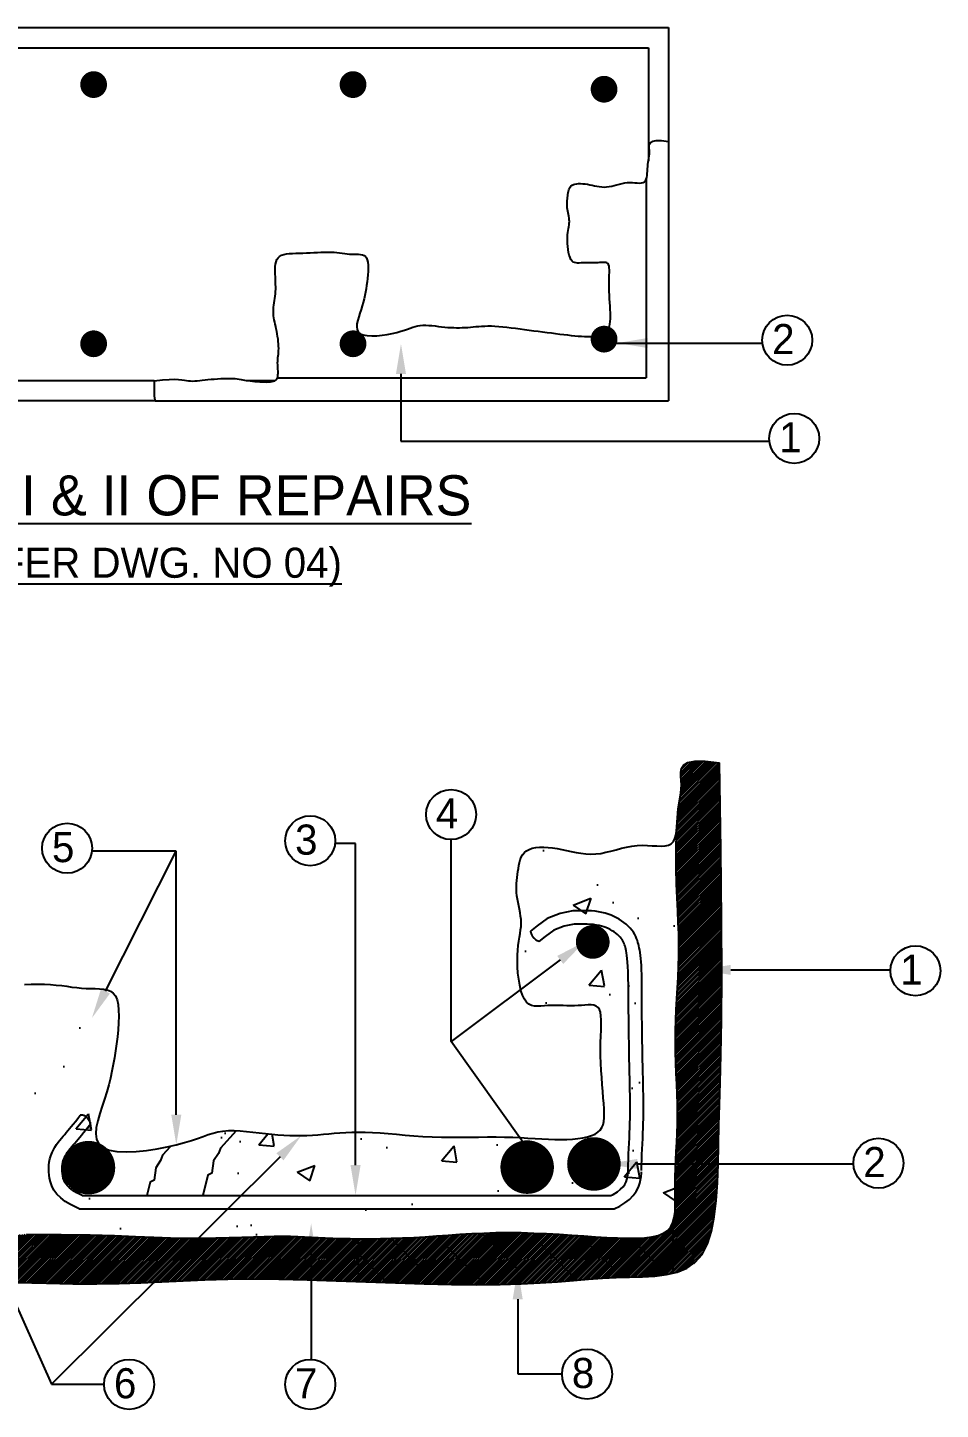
# Model space of a CAD drawing. Header units: millimetres. Extents: x -8855 to 105318, y -17958 to 67465.
# Drawn here: x 36888 to 42347, y 45005 to 53264 of the extents above; entities that cross this region are included whole.
import ezdxf
from ezdxf.lldxf.tags import DXFTag

# ---------------------------------------------------------------- set-up
doc = ezdxf.new("R2010")
doc.units = ezdxf.units.MM
doc.header["$LTSCALE"] = 25
for name, color, linetype in [('DIM', 5, 'Continuous'), ('REN', 3, 'Continuous'), ('TEXT', 2, 'Continuous')]:
    doc.layers.add(name, color=color, linetype=linetype)
doc.styles.add('ROMANS', font='stylu.ttf')
tags = doc.linetypes.add('HIDDEN2', pattern=[4.7625, 3.175, -1.5875]).pattern_tags.tags
tags[6:7] = [DXFTag(74, 4), DXFTag(75, 0), DXFTag(340, '0'), DXFTag(46, 1.0), DXFTag(50, 0.0), DXFTag(44, 0.0), DXFTag(45, 0.0)]
tags[4:5] = [DXFTag(74, 4), DXFTag(75, 0), DXFTag(340, '0'), DXFTag(46, 1.0), DXFTag(50, 0.0), DXFTag(44, 0.0), DXFTag(45, 0.0)]

msp = doc.modelspace()

# ---------------------------------------------------------------- hatches: boundary and pattern name
h = msp.add_hatch()
h.set_pattern_fill('ANSI31', color=1, scale=80, style=0)
h.set_pattern_definition([(45, (0, 0), (-7.0710678, 7.0710678), [])])
h.paths.add_polyline_path([(40922.17985, 45932.04581), (40954.20952, 45994.2551), (40977.94294, 46069.90295), (40994.74867, 46157.15459), (41005.99521, 46254.17522), (41013.0511, 46359.13006), (41016.86953, 46459.28981), (40762.88912, 46459.28981), (40762.24848, 46445.60703), (40760.58851, 46397.19778), (40759.95886, 46350.56065), (40760.47403, 46305.8052), (40761.33263, 46263.2506), (40761.50434, 46223.26844), (40759.95884, 46186.23027), (40755.66578, 46152.50767), (40747.59486, 46122.47221), (40734.71572, 46096.49548), (40715.99806, 46074.94903), (40690.64526, 46058.06153), (40658.79566, 46045.48999), (40620.82132, 46036.7485), (40577.09431, 46031.35117), (40527.98669, 46028.81209), (40473.87052, 46028.64536), (40415.11786, 46030.36508), (40352.10078, 46033.48534), (40285.23903, 46037.54406), (40215.1432, 46042.17443), (40142.47154, 46047.03346), (40067.88232, 46051.77816), (39992.0338, 46056.06554), (39915.58427, 46059.5526), (39839.19198, 46061.89637), (39763.5152, 46062.75385), (39689.0834, 46061.89637), (39615.91091, 46059.5526), (39543.88322, 46056.06554), (39472.88587, 46051.77816), (39402.80437, 46047.03346), (39333.52423, 46042.17443), (39264.93098, 46037.54406), (39196.91013, 46033.48534), (39129.45214, 46030.27457), (39062.96723, 46027.92127), (38997.97058, 46026.36829), (38934.97734, 46025.55845), (38874.50269, 46025.43459), (38817.06178, 46025.93955), (38763.16979, 46027.01616), (38713.34188, 46028.60725), (38667.77839, 46030.63185), (38625.42037, 46032.91369), (38584.89405, 46035.25269), (38544.82566, 46037.44878), (38503.84142, 46039.30188), (38460.56756, 46040.61192), (38413.63031, 46041.1788), (38361.65589, 46040.80247), (38303.54959, 46039.38287), (38239.33285, 46037.22012), (38169.3062, 46034.71439), (38093.77015, 46032.26582), (38013.0252, 46030.27457), (37927.37187, 46029.1408), (37837.11067, 46029.26465), (37825.33393, 46029.48652), (37825.33393, 45774.45645), (37948.2265, 45779.44403), (38085.26993, 45783.24551), (38232.21598, 45784.70321), (38391.10622, 45783.23598), (38559.55563, 45779.36781), (38734.07254, 45773.89902), (38911.16528, 45767.62992), (39087.34216, 45761.36082), (39259.11153, 45755.89203), (39422.98169, 45752.02386), (39575.46099, 45750.55662), (39713.92163, 45752.04102), (39839.19133, 45756.02932), (39952.96173, 45761.82418), (40056.92445, 45768.72825), (40152.77109, 45776.04421), (40242.19328, 45783.07469), (40326.88264, 45789.12237), (40408.53078, 45793.4899), (40488.37416, 45795.96389), (40565.82855, 45798.26674), (40639.85455, 45802.60481), (40709.41276, 45811.18445), (40773.4638, 45826.21201), (40830.96825, 45849.89386), (40880.88674, 45884.43634)])
h.paths.add_polyline_path([(37825.33393, 46029.48652), (37742.54211, 46031.0463), (37642.95103, 46034.66785), (37533.55959, 46039.43926), (37408.57428, 46044.45247), (37262.2016, 46048.79941), (37088.64803, 46051.57199), (36882.12007, 46051.86215), (36636.82419, 46048.76182), (36346.96691, 46041.36291), (36339.61259, 46027.34307), (36329.62725, 46016.28861), (36317.08606, 46007.86169), (36302.0642, 46001.72449), (36284.63684, 45997.53919), (36264.87914, 45994.96794), (36242.86628, 45993.67294), (36218.67343, 45993.31634), (36192.4572, 45993.61038), (36164.69994, 45994.46746), (36135.96544, 45995.85005), (36106.81749, 45997.72061), (36077.81989, 46000.04161), (36049.53642, 46002.77551), (36022.53088, 46005.88478), (35997.36705, 46009.33187), (35974.38321, 46013.06048), (35953.01558, 46016.93924), (35932.47484, 46020.818), (35911.97169, 46024.54661), (35890.71683, 46027.97494), (35867.92094, 46030.95282), (35842.79472, 46033.33013), (35814.54887, 46034.9567), (35782.65718, 46035.71994), (35747.64586, 46035.65738), (35710.30421, 46034.84409), (35671.42152, 46033.35515), (35631.78712, 46031.26563), (35592.1903, 46028.65059), (35553.42037, 46025.58512), (35516.26662, 46022.14428), (35481.34924, 46018.43757), (35448.61184, 46014.71208), (35417.8289, 46011.24935), (35388.77492, 46008.3309), (35361.22438, 46006.23824), (35334.95176, 46005.25291), (35309.73155, 46005.65643), (35285.33824, 46007.73031), (35261.12033, 46011.54299), (35234.72244, 46016.31048), (35203.36321, 46021.03571), (35164.26127, 46024.72159), (35114.63527, 46026.37106), (35051.70384, 46024.98702), (34972.68562, 46019.57241), (34874.79925, 46009.13015), (34874.6857, 45968.35978), (34873.7493, 45933.78626), (34872.63324, 45903.8498), (34871.98069, 45876.99059), (34872.43482, 45851.64882), (34874.63882, 45826.2647), (34879.23586, 45799.27841), (34886.86912, 45769.13015), (35354.31288, 45778.8151), (35753.17068, 45782.47787), (36091.50694, 45781.50143), (36377.38608, 45777.26874), (36618.87254, 45771.16275), (36824.03072, 45764.56645), (37000.92507, 45758.86278), (37157.61999, 45755.43471), (37301.36055, 45755.29179), (37436.11435, 45757.94997), (37565.02962, 45762.55176), (37691.25458, 45768.23968), (37817.93746, 45774.15626), (37825.33393, 45774.45645)])
h.paths.add_polyline_path([(41037.75535, 47930.57634), (41033.47292, 48350.59971), (41025.27069, 48869.70425), (40940.10582, 48878.95697), (40878.50279, 48878.86313), (40836.77346, 48870.88665), (40811.22968, 48856.49145), (40798.18331, 48837.14144), (40793.94621, 48814.30055), (40794.83024, 48789.4327), (40797.14726, 48764.0018), (40797.89585, 48739.184), (40796.82151, 48715.00431), (40794.3565, 48691.19999), (40790.93305, 48667.50828), (40786.98339, 48643.66642), (40782.93976, 48619.41166), (40779.23442, 48594.48125), (40776.29958, 48568.61242), (40774.38269, 48541.71761), (40772.99201, 48514.40989), (40771.45099, 48487.47753), (40769.08307, 48461.70881), (40767.01819, 48344.68499), (40767.26161, 48240.40768), (40769.20552, 48147.0886), (40772.24217, 48062.93949), (40775.76376, 47986.17209), (40779.16252, 47914.99815), (40781.83065, 47847.62939), (40783.16039, 47782.27755), (40782.71917, 47717.44766), (40780.77539, 47652.81785), (40777.77265, 47588.35953), (40774.15457, 47524.04413), (40770.36477, 47459.84305), (40766.84685, 47395.72773), (40764.04445, 47331.66957), (40762.40116, 47267.63999), (40762.22465, 47203.64376), (40763.27882, 47139.81902), (40765.1916, 47076.33728), (40767.59092, 47013.37002), (40770.10472, 46951.08873), (40772.36094, 46889.66492), (40773.98752, 46829.27008), (40774.61239, 46770.07571), (40773.98275, 46712.23423), (40772.32278, 46655.82189), (40769.97593, 46600.89582), (40767.28563, 46547.51322), (40764.59533, 46495.73123), (40762.88912, 46459.28981), (41016.86953, 46459.28981), (41017.28486, 46470.18434), (41020.06504, 46585.50327), (41022.76015, 46703.25207), (41026.38675, 46824.24665), (41030.55349, 46959.90577), (41034.51704, 47124.29886), (41037.53408, 47331.49535), (41038.8613, 47595.5647)])
h = msp.add_hatch()
h.set_pattern_fill('AR-CONC', color=256, scale=6, style=0)
h.set_pattern_definition([(50, (406367.1, 39193.7), (1093.108, -95.6345), [114.3, -1257.3]), (355, (406367.1, 39193.7), (-211.457, 1146.34), [91.44, -1005.84]), (100.451, (406458.2, 39185.8), (881.655, 1050.7), [97.14, -1068.54]), (46.1842, (406367.1, 39498.5), (1626.474, -252.254), [171.45, -1885.95]), (96.6356, (406502.6, 39477.5), (1424.4254, 1484.553), [145.71, -1602.81]), (351.184, (406367.1, 39498.5), (1424.428, 1484.551), [137.16, -1508.76]), (21, (406519.5, 39422.3), (909.6893, -613.5931), [114.3, -1257.3]), (326, (406519.5, 39422.3), (370.812, 1105.1278), [91.44, -1005.84]), (71.4514, (406595.3, 39371.2), (1280.499, 491.537), [97.14, -1068.54]), (37.5, (406367.1, 39193.74), (18.5316, 507.33023), [0, -993.648, 0, -1021.08, 0, -1009.65]), (7.5, (406367.1, 39193.74), (400.918, 601.08345), [0, -582.168, 0, -970.788, 0, -384.81]), (327.5, (406027.25, 39193.74), (813.54357, -34.37246), [0, -381, 0, -1188.72, 0, -1577.34]), (317.5, (405874.85, 39193.74), (888.7751, 152.559), [0, -495.3, 0, -789.432, 0, -1120.14])])
h.paths.add_polyline_path([(39252.44647, 46637.24046), (39198.29586, 46640.91837), (39145.28219, 46645.15921), (39093.66702, 46649.61893), (39043.71187, 46653.95345), (38995.6783, 46657.81871), (38949.82784, 46660.87065), (38906.42204, 46662.7652), (38865.61619, 46663.25943), (38827.14068, 46662.51496), (38790.61964, 46660.79454), (38755.67721, 46658.36093), (38721.93754, 46655.47689), (38689.02475, 46652.40516), (38635.95229, 46647.50586), (38574.73966, 46643.57512), (38507.91166, 46642.01344), (38438.81254, 46643.37561), (38367.69698, 46647.90864), (38310.6779, 46653.93164), (38272.52187, 46658.36093), (38234.29067, 46662.79022), (38196.39775, 46666.76908), (38159.25656, 46669.84706), (38123.28052, 46671.57374), (38088.8831, 46671.49866), (38056.47774, 46669.17141), (38026.20171, 46664.28059), (37997.08763, 46657.07102), (37967.89195, 46647.92658), (37937.3711, 46637.23114), (37904.28155, 46625.36858), (37867.37972, 46612.72278), (37825.42208, 46599.67759), (37777.16507, 46586.61691), (37721.99667, 46574.00718), (37661.83106, 46562.64511), (37599.21395, 46553.41), (37536.69105, 46547.18115), (37476.80808, 46544.83784), (37422.11075, 46547.25938), (37375.14478, 46555.32505), (37321.00804, 46576.85217), (37294.23184, 46632.05238), (37298.90507, 46690.28837), (37307.48584, 46730.85678), (37319.8304, 46773.47327), (37334.12695, 46817.06693), (37348.5637, 46860.56682), (37361.6564, 46903.12287), (37373.23107, 46944.76848), (37383.44125, 46985.75788), (37392.44051, 47026.34533), (37400.3824, 47066.78505), (37407.4205, 47107.3313), (37413.70835, 47148.23833), (37419.39951, 47189.76037), (37424.55273, 47231.96046), (37428.8474, 47274.13685), (37431.8681, 47315.39656), (37433.19941, 47354.84662), (37432.4259, 47391.59406), (37429.13216, 47424.74591), (37422.90276, 47453.4092), (37413.32228, 47476.69097), (37400.11673, 47494.00906), (37383.57791, 47506.02464), (37364.13903, 47513.70972), (37342.23333, 47518.03627), (37318.29403, 47519.97631), (37292.75436, 47520.50182), (37246.75114, 47520.64474), (37200.12117, 47523.80796), (37153.249, 47529.86813), (37123.14261, 47534.00965), (37091.83347, 47538.15116), (37059.09606, 47541.91731), (37024.70488, 47544.93273), (36988.4344, 47546.82206), (36950.15308, 47547.32255), (36910.10522, 47546.62187), (36868.6291, 47545.02032), (36826.06299, 47542.81818), (36782.74516, 47540.31576), (36739.01388, 47537.81333), (36695.20742, 47535.6112), (36651.66407, 47534.00965), (36608.75967, 47533.14631), (36567.02043, 47532.50819), (36527.01014, 47531.41964), (36489.29259, 47529.20499), (36454.43158, 47525.1886), (36422.99089, 47518.6948), (36395.53432, 47509.04795), (36372.62565, 47495.57239), (36354.63448, 47477.81143), (36341.15364, 47456.18421), (36331.58173, 47431.32887), (36325.3174, 47403.88352), (36321.75926, 47374.48628), (36320.30593, 47343.77526), (36320.35605, 47312.38859), (36321.30822, 47280.96438), (36322.63, 47250.02815), (36324.06453, 47219.65496), (36326.28865, 47170.81942), (36327.52847, 47115.26978), (36325.92374, 47060.27936), (36320.50241, 47009.68567), (36313.57804, 46965.60873), (36309.28072, 46939.03297), (36305.28407, 46912.7575), (36301.96398, 46886.78233), (36299.69629, 46861.10744), (36298.85688, 46835.73285), (36299.71509, 46810.62726), (36302.11433, 46785.63429), (36305.79148, 46760.56624), (36310.48347, 46735.23544), (36315.92717, 46709.4542), (36321.85948, 46683.03485), (36332.16767, 46637.42659), (36343.02486, 46582.88682), (36352.88932, 46521.50084), (36359.946, 46461.18989), (36363.2754, 46405.66105), (36362.23003, 46359.67783), (36358.77517, 46323.70215), (36354.23352, 46284.47354), (36352.17883, 46263.97868), (36350.7255, 46242.88323), (36350.17424, 46220.73677), (36350.69418, 46197.26402), (36351.92825, 46172.89039), (36354.46871, 46129.94475), (36355.28814, 46086.69912), (36349.5362, 46041.4285), (36636.82419, 46048.76182), (36882.12007, 46051.86215), (37088.64803, 46051.57199), (37262.2016, 46048.79941), (37408.57428, 46044.45247), (37533.55959, 46039.43926), (37642.95103, 46034.66785), (37742.54211, 46031.0463), (37837.11067, 46029.26465), (37927.37187, 46029.1408), (38013.0252, 46030.27457), (38093.77015, 46032.26582), (38169.3062, 46034.71439), (38239.33285, 46037.22012), (38303.54959, 46039.38287), (38361.65589, 46040.80247), (38413.63031, 46041.1788), (38460.56756, 46040.61192), (38503.84142, 46039.30188), (38544.82566, 46037.44878), (38584.89405, 46035.25269), (38625.42037, 46032.91369), (38667.77839, 46030.63185), (38713.34188, 46028.60725), (38763.16979, 46027.01616), (38817.06178, 46025.93955), (38874.50269, 46025.43459), (38934.97734, 46025.55845), (38997.97058, 46026.36829), (39062.96723, 46027.92127), (39129.45214, 46030.27457), (39196.91013, 46033.48534), (39264.93098, 46037.54406), (39333.52423, 46042.17443), (39402.80437, 46047.03346), (39472.88587, 46051.77816), (39543.88322, 46056.06554), (39615.91091, 46059.5526), (39689.0834, 46061.89637), (39763.5152, 46062.75385), (39839.19198, 46061.89637), (39915.58427, 46059.5526), (39992.0338, 46056.06554), (40067.88232, 46051.77816), (40142.47154, 46047.03346), (40215.1432, 46042.17443), (40285.23903, 46037.54406), (40352.10078, 46033.48534), (40415.11786, 46030.36508), (40473.87052, 46028.64536), (40527.98669, 46028.81209), (40577.09431, 46031.35117), (40620.82132, 46036.7485), (40658.79566, 46045.48999), (40690.64526, 46058.06153), (40715.99806, 46074.94903), (40734.71572, 46096.49548), (40747.59486, 46122.47221), (40755.66578, 46152.50767), (40759.95884, 46186.23027), (40761.50434, 46223.26844), (40761.33263, 46263.2506), (40760.47403, 46305.8052), (40759.95886, 46350.56065), (40760.58851, 46397.19778), (40762.24848, 46445.60703), (40764.59533, 46495.73123), (40767.28563, 46547.51322), (40769.97593, 46600.89582), (40772.32278, 46655.82189), (40773.98275, 46712.23423), (40774.61239, 46770.07571), (40773.98752, 46829.27008), (40772.36094, 46889.66492), (40770.10472, 46951.08873), (40767.59092, 47013.37002), (40765.1916, 47076.33728), (40763.27882, 47139.81902), (40762.22465, 47203.64376), (40762.40116, 47267.63999), (40764.04445, 47331.66957), (40766.84685, 47395.72773), (40770.36477, 47459.84305), (40774.15457, 47524.04413), (40777.77265, 47588.35953), (40780.77539, 47652.81785), (40782.71917, 47717.44766), (40783.16039, 47782.27755), (40781.83065, 47847.62939), (40779.16252, 47914.99815), (40775.76376, 47986.17209), (40772.24217, 48062.93949), (40769.20552, 48147.0886), (40767.26161, 48240.40768), (40767.01819, 48344.68499), (40768.61974, 48435.44996), (40741.45454, 48381.93529), (40693.18389, 48371.54094), (40652.01533, 48372.82266), (40623.98873, 48374.68071), (40594.38353, 48376.57629), (40563.72591, 48377.49594), (40532.54209, 48376.42615), (40501.27684, 48372.64749), (40470.04916, 48366.61664), (40438.89667, 48359.08434), (40407.85692, 48350.80131), (40356.23344, 48336.95842), (40298.92338, 48325.61741), (40242.44652, 48323.75151), (40185.21203, 48330.4689), (40138.9918, 48339.7531), (40110.57678, 48345.89656), (40082.46246, 48351.88987), (40054.64882, 48357.20752), (40027.19226, 48361.38657), (40000.37466, 48364.21431), (39974.5343, 48365.5406), (39950.00945, 48365.21528), (39927.13839, 48363.08822), (39906.25939, 48359.00927), (39887.71071, 48352.82828), (39871.83064, 48344.3951), (39858.83843, 48333.64093), (39848.47723, 48320.82226), (39840.37119, 48306.27691), (39834.14445, 48290.34271), (39829.42115, 48273.3575), (39825.82543, 48255.6591), (39822.98142, 48237.58533), (39820.51328, 48219.47403), (39818.13283, 48201.58794), (39815.90273, 48183.88954), (39813.97332, 48166.2662), (39812.49494, 48148.60534), (39811.61793, 48130.79432), (39811.49265, 48112.72056), (39812.26942, 48094.27142), (39814.09861, 48075.33432), (39817.04284, 48055.83417), (39820.81397, 48035.84605), (39825.03612, 48015.48256), (39832.24564, 47980.87845), (39838.55975, 47941.29476), (39840.13316, 47902.77366), (39836.02072, 47864.87343), (39829.73437, 47827.89449), (39825.81916, 47804.24657), (39822.16706, 47778.64676), (39819.1915, 47750.64462), (39817.30594, 47719.78971), (39816.86118, 47685.90687), (39817.95743, 47649.92199), (39820.6323, 47613.03624), (39824.92336, 47576.45078), (39830.86821, 47541.36678), (39838.50442, 47508.98539), (39847.86959, 47480.50779), (39859.0013, 47457.13514), (39871.90582, 47439.71825), (39886.46411, 47427.70661), (39902.52585, 47420.19934), (39919.94067, 47416.29555), (39938.55825, 47415.09439), (39956.90098, 47415.65444), (40010.49309, 47419.42799), (40051.8841, 47419.63629), (40089.92946, 47418.69788), (40112.75667, 47418.13483), (40135.43354, 47417.79701), (40157.80973, 47417.90962), (40179.7349, 47418.69788), (40201.03364, 47420.23062), (40235.74008, 47423.15803), (40278.63429, 47423.05185), (40310.54069, 47400.50475), (40318.55039, 47349.40107), (40318.45245, 47304.18689), (40317.48775, 47271.96816), (40316.14718, 47236.8216), (40314.95696, 47199.12256), (40314.44329, 47159.24641), (40315.00734, 47117.6196), (40316.55018, 47074.87294), (40318.84787, 47031.68832), (40321.67644, 46988.74763), (40324.81195, 46946.73276), (40328.03044, 46906.32561), (40331.10795, 46868.20807), (40333.82053, 46833.06203), (40337.12975, 46782.99331), (40336.48313, 46734.76428), (40325.54205, 46686.82389), (40292.42042, 46656.04095), (40250.31239, 46637.52717), (40195.79186, 46625.29683), (40131.65429, 46618.84111), (40062.28916, 46617.64264), (40003.17656, 46619.95602), (39963.72513, 46622.10713), (39922.728, 46624.65241), (39880.07084, 46627.3229), (39835.63934, 46629.84958), (39789.31916, 46631.96348), (39740.996, 46633.39559), (39690.63148, 46633.96763), (39638.49104, 46633.86413), (39584.91609, 46633.36031), (39530.24802, 46632.7314), (39474.82823, 46632.25264), (39418.99811, 46632.19926), (39363.09907, 46632.84649), (39307.47249, 46634.46955)])
h.paths.add_polyline_path([(37170.36609, 46597.26096), (37161.05256, 46586.41859), (37158.33149, 46583.20741)], flags=16)
h.paths.add_polyline_path([(39795.64628, 46453.35158, -1), (39955.64628, 46453.35158, -1)], flags=16)
h.paths.add_polyline_path([(40194.78321, 46472.22271, -1), (40354.78321, 46472.22271, -1)], flags=16)
h.paths.add_polyline_path([(40217.288, 47799.4666, -1), (40318.088, 47799.4666, -1)], flags=16)
h = msp.add_hatch()
h.set_pattern_fill('AR-HBONE', color=1, scale=2, style=0)
h.set_pattern_definition([(45, (110942.68, 35354.51), (3e-14, 287.3682), [609.6, -203.2]), (135, (111086.36, 35498.2), (3e-14, 287.3682), [609.6, -203.2])])
h.paths.add_polyline_path([(39915.58427, 46059.5526), (39839.19198, 46061.89637), (39763.5152, 46062.75385), (39689.0834, 46061.89637), (39615.91091, 46059.5526), (39543.88322, 46056.06554), (39472.88587, 46051.77816), (39402.80437, 46047.03346), (39333.52423, 46042.17443), (39264.93098, 46037.54406), (39196.91013, 46033.48534), (39129.45214, 46030.27457), (39062.96723, 46027.92127), (38997.97058, 46026.36829), (38934.97734, 46025.55845), (38865.83951, 46025.41685), (38865.83951, 45769.23445), (38911.16528, 45767.62992), (39087.34216, 45761.36082), (39259.11153, 45755.89203), (39422.98169, 45752.02386), (39575.46099, 45750.55662), (39713.92163, 45752.04102), (39839.19133, 45756.02932), (39952.96173, 45761.82418), (40056.92445, 45768.72825), (40152.77109, 45776.04421), (40242.19328, 45783.07469), (40326.88264, 45789.12237), (40408.53078, 45793.4899), (40488.37416, 45795.96389), (40565.82855, 45798.26674), (40639.85455, 45802.60481), (40709.41276, 45811.18445), (40747.59486, 45820.14268), (40747.59486, 46111.32102), (40706.90204, 46064.47834), (40658.79566, 46045.48999), (40620.82132, 46036.7485), (40577.09431, 46031.35117), (40527.98669, 46028.81209), (40473.87052, 46028.64536), (40415.11786, 46030.36508), (40352.10078, 46033.48534), (40285.23903, 46037.54406), (40215.1432, 46042.17443), (40142.47154, 46047.03346), (40067.88232, 46051.77816), (39992.0338, 46056.06554)])

# ---------------------------------------------------------------- linework, layer by layer
for p, q in [((35382.22531, 53264.27444), (40720.81463, 53264.27444)), ((40720.81463, 53264.27444), (40720.81463, 52584.37314)), ((35502.22531, 53144.27444), (40600.81463, 53144.27444)), ((40600.81463, 53144.27444), (40600.81463, 52466.21761)), ((37645.57891, 51154.08608), (35502.22531, 51154.08608)), ((38367.66619, 51154.08608), (38207.59909, 51154.08608)), ((37651.61384, 51034.08608), (35382.22531, 51034.08608))]:
    msp.add_line(p, q)
at = {"linetype": 'HIDDEN2'}
for p, q in [((40720.81463, 52584.37314), (40720.81463, 51034.08608)), ((40587.75947, 52357.92866), (40587.75947, 51170.20247)), ((38381.66274, 51170.20247), (40587.75947, 51170.20247)), ((37651.61384, 51034.08608), (40720.81463, 51034.08608))]:
    msp.add_line(p, q, dxfattribs=at)
for points in [[(37645.57891, 51154.08608), (37694.52209, 51159.30722), (37734.0312, 51162.01452), (37765.49692, 51162.70654), (37790.30992, 51161.88181), (37809.86089, 51160.03886), (37825.5405, 51157.67625), (37838.73945, 51155.29251), (37850.8484, 51153.38617), (37863.04506, 51152.34922), (37875.65516, 51152.14747), (37888.79147, 51152.64013), (37902.56674, 51153.68646), (37917.09374, 51155.14569), (37932.4852, 51156.87705), (37948.8539, 51158.73979), (37966.3126, 51160.59315), (37984.88947, 51162.31357), (38004.27443, 51163.84631), (38024.07284, 51165.15382), (38043.89005, 51166.19859), (38063.33139, 51166.94306), (38082.00221, 51167.3497), (38099.50788, 51167.38098), (38115.45372, 51166.99936), (38129.57665, 51166.18607), (38142.13975, 51164.99742), (38153.5377, 51163.50848), (38164.16513, 51161.79432), (38174.4167, 51159.93001), (38184.68707, 51157.99063), (38195.37089, 51156.05125), (38206.86281, 51154.18694), (38219.44472, 51152.4634), (38232.94749, 51150.90877), (38247.08923, 51149.54182), (38261.58803, 51148.38132), (38276.162, 51147.44603), (38290.52925, 51146.75474), (38304.40788, 51146.3262), (38317.516, 51146.17918), (38329.61242, 51146.35748), (38340.61885, 51147.00498), (38350.4977, 51148.2906), (38359.21139, 51150.38326), (38366.72232, 51153.45186), (38372.99291, 51157.66531), (38377.98558, 51163.19255), (38381.66274, 51170.20247), (38384.03378, 51178.78579), (38385.29605, 51188.72041), (38385.69383, 51199.70606), (38385.47145, 51211.44244), (38384.8732, 51223.62925), (38384.14341, 51235.96621), (38383.52637, 51248.15302), (38383.2664, 51259.88939), (38383.54203, 51270.96263), (38384.2687, 51281.51035), (38385.29605, 51291.75778), (38386.47374, 51301.93014), (38387.65143, 51312.25265), (38388.67878, 51322.95052), (38389.40544, 51334.24897), (38389.68108, 51346.37322), (38389.38978, 51359.47654), (38388.5535, 51373.42444), (38387.22859, 51388.01045), (38385.47145, 51403.02813), (38383.33844, 51418.27103), (38380.88596, 51433.5327), (38378.17037, 51448.60668), (38375.24807, 51463.28654), (38372.18794, 51477.41585), (38369.10903, 51491.03843), (38366.14287, 51504.24811), (38363.42102, 51517.13873), (38361.07503, 51529.80413), (38359.23645, 51542.33816), (38358.03683, 51554.83464), (38357.60772, 51567.38743), (38358.02743, 51580.07473), (38359.16127, 51592.91217), (38360.82132, 51605.89976), (38362.81964, 51619.0375), (38364.96831, 51632.32537), (38367.07938, 51645.7634), (38368.96495, 51659.35157), (38370.43706, 51673.08989), (38371.35479, 51686.98147), (38371.7651, 51701.04198), (38371.76197, 51715.29016), (38371.43936, 51729.7448), (38370.89123, 51744.42465), (38370.21155, 51759.34849), (38369.49428, 51774.53508), (38368.8334, 51790.0032), (38368.35731, 51805.71531), (38368.33225, 51821.40864), (38369.05891, 51836.76415), (38370.83798, 51851.46277), (38373.97015, 51865.18545), (38378.7561, 51877.61312), (38385.49652, 51888.42672), (38394.49211, 51897.30721), (38405.94644, 51904.04499), (38419.67473, 51908.86841), (38435.39507, 51912.11531), (38452.82558, 51914.1235), (38471.68435, 51915.23083), (38491.6895, 51915.77511), (38512.55912, 51916.09416), (38534.01132, 51916.52583), (38555.783, 51917.32661), (38577.68622, 51918.42768), (38599.55186, 51919.67889), (38621.21078, 51920.9301), (38642.49383, 51922.03117), (38663.23189, 51922.83195), (38683.25582, 51923.18228), (38702.39648, 51922.93204), (38720.53172, 51921.98738), (38737.72732, 51920.47967), (38754.09602, 51918.59659), (38769.75059, 51916.52583), (38784.80378, 51914.45508), (38799.36836, 51912.572), (38813.55707, 51911.06429), (38827.48268, 51910.11962), (38841.20305, 51909.81341), (38854.55646, 51909.77192), (38867.3263, 51909.50916), (38879.29595, 51908.53915), (38890.2488, 51906.37587), (38899.96824, 51902.53333), (38908.23765, 51896.52554), (38914.84042, 51887.86649), (38919.63066, 51876.22561), (38922.74536, 51861.89397), (38924.39224, 51845.31804), (38924.77899, 51826.94432), (38924.11333, 51807.21929), (38922.60298, 51786.58944), (38920.45565, 51765.50124), (38917.87904, 51744.40119), (38915.03346, 51723.64017), (38911.88953, 51703.18666), (38908.37048, 51682.91354), (38904.39954, 51662.69367), (38899.89991, 51642.39995), (38894.79482, 51621.90525), (38889.00749, 51601.08245), (38882.46113, 51579.80442), (38875.24276, 51558.05447), (38868.09448, 51536.25765), (38861.9222, 51514.9494), (38857.63182, 51494.6652), (38856.12923, 51475.9405), (38858.32033, 51459.31077), (38865.11103, 51445.31148), (38877.40722, 51434.47809), (38895.75167, 51427.18354), (38919.23466, 51423.1507), (38946.58332, 51421.93993), (38976.52481, 51423.11158), (39007.78626, 51426.22601), (39039.09481, 51430.84356), (39069.17762, 51436.5246), (39096.76182, 51442.82947), (39120.89032, 51449.35981), (39141.86915, 51455.8824), (39160.32006, 51462.2053), (39176.86484, 51468.13658), (39192.12526, 51473.4843), (39206.7231, 51478.05652), (39221.28014, 51481.6613), (39236.41815, 51484.10671), (39252.62084, 51485.27034), (39269.81955, 51485.30788), (39287.80756, 51484.44454), (39306.37816, 51482.90555), (39325.32462, 51480.91612), (39344.44022, 51478.70148), (39363.51823, 51476.48683), (39382.35194, 51474.4974), (39400.77534, 51472.91775), (39418.7853, 51471.76976), (39436.41939, 51471.03467), (39453.71522, 51470.69371), (39470.71035, 51470.72812), (39487.44238, 51471.11913), (39503.9489, 51471.84796), (39520.26749, 51472.89585), (39536.46078, 51474.22526), (39552.69166, 51475.72359), (39569.14805, 51477.25945), (39586.01789, 51478.70148), (39603.4891, 51479.91828), (39621.74962, 51480.77849), (39640.98738, 51481.15072), (39661.3903, 51480.90361), (39683.08994, 51479.9433), (39705.99234, 51478.32611), (39729.94714, 51476.14587), (39754.80401, 51473.49643), (39780.4126, 51470.47162), (39806.62256, 51467.16529), (39833.28356, 51463.67128), (39860.24524, 51460.08343), (39887.36041, 51456.48307), (39914.49436, 51452.90147), (39941.51556, 51449.35741), (39968.29244, 51445.86965), (39994.69347, 51442.45697), (40020.58708, 51439.13813), (40045.84173, 51435.9319), (40070.32586, 51432.85704), (40093.93612, 51429.93859), (40116.6819, 51427.22658), (40138.60079, 51424.77734), (40159.73037, 51422.64715), (40180.10823, 51420.89232), (40199.77196, 51419.56916), (40218.75914, 51418.73398), (40237.10736, 51418.44307), (40254.82289, 51418.76213), (40271.7867, 51419.79438), (40287.84845, 51421.65243), (40302.8578, 51424.44889), (40316.66439, 51428.29637), (40329.11789, 51433.30748), (40340.06795, 51439.59482), (40349.36422, 51447.27101), (40356.90961, 51456.42363), (40362.82001, 51467.04017), (40367.26456, 51479.0831), (40370.41238, 51492.51486), (40372.43263, 51507.29794), (40373.49444, 51523.39479), (40373.76694, 51540.76788), (40373.41927, 51559.37967), (40372.6143, 51579.15509), (40371.48985, 51599.86892), (40370.17748, 51621.2584), (40368.80872, 51643.06078), (40367.51514, 51665.01331), (40366.42828, 51686.85323), (40365.67969, 51708.31778), (40365.40093, 51729.14422), (40365.65776, 51749.08229), (40366.25287, 51767.93181), (40366.92316, 51785.50509), (40367.40551, 51801.61446), (40367.43683, 51816.07222), (40366.75401, 51828.6907), (40365.09395, 51839.28222), (40362.19356, 51847.65908), (40357.85863, 51853.72434), (40352.17061, 51857.74386), (40345.27984, 51860.07424), (40337.33665, 51861.07209), (40328.49141, 51861.09398), (40318.89444, 51860.49653), (40308.6961, 51859.63632), (40298.04673, 51858.86995), (40287.08415, 51858.47582), (40275.89606, 51858.41951), (40264.55762, 51858.58843), (40253.14401, 51858.86995), (40241.73041, 51859.15147), (40230.39197, 51859.32039), (40219.20389, 51859.26408), (40208.24131, 51858.86995), (40197.57943, 51858.11922), (40187.2934, 51857.3685), (40177.45841, 51857.0682), (40168.14962, 51857.66879), (40159.44221, 51859.62068), (40151.41134, 51863.37432), (40144.13219, 51869.38014), (40137.67993, 51878.08858), (40132.11408, 51889.7749), (40127.4315, 51904.01371), (40123.61339, 51920.2044), (40120.64097, 51937.7464), (40118.49543, 51956.03913), (40117.158, 51974.48201), (40116.60987, 51992.47445), (40116.83226, 52009.41587), (40117.77504, 52024.84332), (40119.26281, 52038.84439), (40121.08887, 52051.6443), (40123.04647, 52063.46826), (40124.9289, 52074.54149), (40126.52943, 52085.08921), (40127.64135, 52095.33664), (40128.05793, 52105.509), (40127.63822, 52115.78459), (40126.50438, 52126.15401), (40124.84433, 52136.56097), (40122.84601, 52146.94917), (40120.69734, 52157.26229), (40118.58627, 52167.44403), (40116.7007, 52177.43809), (40115.22859, 52187.18817), (40114.314, 52196.65672), (40113.92561, 52205.88129), (40113.98825, 52214.91817), (40114.42675, 52223.82368), (40115.16594, 52232.65411), (40116.13065, 52241.46578), (40117.2457, 52250.31498), (40118.43592, 52259.25802), (40119.67, 52268.31367), (40121.092, 52277.35056), (40122.88986, 52286.19976), (40125.25151, 52294.69237), (40128.36488, 52302.65946), (40132.4179, 52309.93214), (40137.5985, 52316.34148), (40144.09461, 52321.71856), (40152.03464, 52325.93515), (40161.30898, 52329.02564), (40171.74848, 52331.06512), (40183.18401, 52332.12865), (40195.44643, 52332.29131), (40208.36661, 52331.62817), (40221.77541, 52330.2143), (40235.50369, 52328.12477), (40249.41051, 52325.46594), (40263.46768, 52322.46929), (40277.67519, 52319.39756), (40292.03304, 52316.51352), (40306.54124, 52314.07991), (40321.19978, 52312.35949), (40336.00866, 52311.61502), (40350.96789, 52312.10925), (40366.07432, 52313.99858), (40381.3123, 52317.014), (40396.66304, 52320.78015), (40412.10774, 52324.92167), (40427.62762, 52329.06318), (40443.20387, 52332.82933), (40458.8177, 52335.84475), (40474.45033, 52337.73409), (40490.04224, 52338.26898), (40505.37105, 52337.80916), (40520.17365, 52336.86136), (40534.18695, 52335.93234), (40547.14784, 52335.52882), (40558.79323, 52336.15756), (40568.86, 52338.32528), (40577.08506, 52342.53874), (40583.30554, 52349.15453), (40587.75947, 52357.92866), (40590.78514, 52368.467), (40592.72082, 52380.37541), (40593.90478, 52393.25978), (40594.67529, 52406.72595), (40595.37063, 52420.37981), (40596.32907, 52433.82722), (40597.79649, 52446.76163), (40599.64917, 52459.22684), (40601.67098, 52471.35422), (40603.64581, 52483.27515), (40605.35753, 52495.12101), (40606.59004, 52507.02317), (40607.12721, 52519.11301), (40606.75291, 52531.52191), (40605.59441, 52544.23736), (40605.15239, 52556.67129), (40607.27094, 52568.09173), (40613.79412, 52577.76673), (40626.56601, 52584.96434), (40647.43068, 52588.95258), (40678.23219, 52588.9995), (40720.81463, 52584.37314)], [(37645.57891, 51154.08608), (37645.52213, 51133.7009), (37645.05394, 51116.41414), (37644.4959, 51101.44591), (37644.16963, 51088.01631), (37644.39669, 51075.34542), (37645.49869, 51062.65336), (37647.79721, 51049.16021), (37651.61384, 51034.08608)], [(36824.03072, 45764.56645), (37000.92507, 45758.86278), (37157.61999, 45755.43471), (37301.36055, 45755.29179), (37436.11435, 45757.94997), (37565.02962, 45762.55176), (37691.25458, 45768.23968), (37817.93746, 45774.15626), (37948.2265, 45779.44403), (38085.26993, 45783.24551), (38232.21598, 45784.70321), (38391.10622, 45783.23598), (38559.55563, 45779.36781), (38734.07254, 45773.89902), (38911.16528, 45767.62992), (39087.34216, 45761.36082), (39259.11153, 45755.89203), (39422.98169, 45752.02386), (39575.46099, 45750.55662), (39713.92163, 45752.04102), (39839.19133, 45756.02932), (39952.96173, 45761.82418), (40056.92445, 45768.72825), (40152.77109, 45776.04421), (40242.19328, 45783.07469), (40326.88264, 45789.12237), (40408.53078, 45793.4899), (40488.37416, 45795.96389), (40565.82855, 45798.26674), (40639.85455, 45802.60481), (40709.41276, 45811.18445), (40773.4638, 45826.21201), (40830.96825, 45849.89386), (40880.88674, 45884.43634), (40922.17985, 45932.04581), (40954.20952, 45994.2551), (40977.94294, 46069.90295), (40994.74867, 46157.15459), (41005.99521, 46254.17522), (41013.0511, 46359.13006), (41017.28486, 46470.18434), (41020.06504, 46585.50327), (41022.76015, 46703.25207), (41026.38675, 46824.24665), (41030.55349, 46959.90577), (41034.51704, 47124.29886), (41037.53408, 47331.49535), (41038.8613, 47595.5647), (41037.75535, 47930.57634), (41033.47292, 48350.59971), (41025.27069, 48869.70425)], [(36868.6291, 47545.02032), (36910.10522, 47546.62187), (36950.15308, 47547.32255), (36988.4344, 47546.82206), (37024.70488, 47544.93273), (37059.09606, 47541.91731), (37091.83347, 47538.15116), (37123.14261, 47534.00965), (37153.249, 47529.86813), (37182.37815, 47526.10198), (37210.75558, 47523.08656), (37238.6068, 47521.19723), (37266.04754, 47520.58479), (37292.75436, 47520.50182), (37318.29403, 47519.97631), (37342.23333, 47518.03627), (37364.13903, 47513.70972), (37383.57791, 47506.02464), (37400.11673, 47494.00906), (37413.32228, 47476.69097), (37422.90276, 47453.4092), (37429.13216, 47424.74591), (37432.4259, 47391.59406), (37433.19941, 47354.84662), (37431.8681, 47315.39656), (37428.8474, 47274.13685), (37424.55273, 47231.96046), (37419.39951, 47189.76037), (37413.70835, 47148.23833), (37407.4205, 47107.3313), (37400.3824, 47066.78505), (37392.44051, 47026.34533), (37383.44125, 46985.75788), (37373.23107, 46944.76848), (37361.6564, 46903.12287), (37348.5637, 46860.56682), (37334.12695, 46817.06693), (37319.8304, 46773.47327), (37307.48584, 46730.85678), (37298.90507, 46690.28837), (37295.89989, 46652.83898), (37300.2821, 46619.57953), (37313.86349, 46591.58094), (37338.45587, 46569.91416), (37375.14478, 46555.32505), (37422.11075, 46547.25938), (37476.80808, 46544.83784), (37536.69105, 46547.18115), (37599.21395, 46553.41), (37661.83106, 46562.64511), (37721.99667, 46574.00718), (37777.16507, 46586.61691), (37825.42208, 46599.67759), (37867.37972, 46612.72278), (37904.28155, 46625.36858), (37937.3711, 46637.23114), (37967.89195, 46647.92658), (37997.08763, 46657.07102), (38026.20171, 46664.28059), (38056.47774, 46669.17141), (38088.8831, 46671.49866), (38123.28052, 46671.57374), (38159.25656, 46669.84706), (38196.39775, 46666.76908), (38234.29067, 46662.79022), (38272.52187, 46658.36093), (38310.6779, 46653.93164), (38348.34532, 46649.95278), (38385.19212, 46646.79347), (38421.21202, 46644.49749), (38456.48022, 46643.02732), (38491.07186, 46642.34541), (38525.06214, 46642.41423), (38558.5262, 46643.19623), (38591.53923, 46644.6539), (38624.1764, 46646.74968), (38656.56299, 46649.4085), (38689.02475, 46652.40516), (38721.93754, 46655.47689), (38755.67721, 46658.36093), (38790.61964, 46660.79454), (38827.14068, 46662.51496), (38865.61619, 46663.25943), (38906.42204, 46662.7652), (38949.82784, 46660.87065), (38995.6783, 46657.81871), (39043.71187, 46653.95345), (39093.66702, 46649.61893), (39145.28219, 46645.15921), (39198.29586, 46640.91837), (39252.44647, 46637.24046), (39307.47249, 46634.46955), (39363.09907, 46632.84649), (39418.99811, 46632.19926), (39474.82823, 46632.25264), (39530.24802, 46632.7314), (39584.91609, 46633.36031), (39638.49104, 46633.86413), (39690.63148, 46633.96763), (39740.996, 46633.39559), (39789.31916, 46631.96348), (39835.63934, 46629.84958), (39880.07084, 46627.3229), (39922.728, 46624.65241), (39963.72513, 46622.10713), (40003.17656, 46619.95602), (40041.19659, 46618.4681), (40077.89956, 46617.91235), (40113.3241, 46618.52441), (40147.20605, 46620.40646), (40179.20558, 46623.62735), (40208.98286, 46628.25591), (40236.19805, 46634.36097), (40260.51132, 46642.01137), (40281.58281, 46651.27594), (40299.07271, 46662.22353), (40312.76724, 46674.9511), (40322.95691, 46689.66821), (40330.05827, 46706.61256), (40334.48791, 46726.02182), (40336.66238, 46748.13371), (40336.99826, 46773.18591), (40335.91212, 46801.41612), (40333.82053, 46833.06203), (40331.10795, 46868.20807), (40328.03044, 46906.32561), (40324.81195, 46946.73276), (40321.67644, 46988.74763), (40318.84787, 47031.68832), (40316.55018, 47074.87294), (40315.00734, 47117.6196), (40314.44329, 47159.24641), (40314.95696, 47199.12256), (40316.14718, 47236.8216), (40317.48775, 47271.96816), (40318.45245, 47304.18689), (40318.51508, 47333.10242), (40317.14945, 47358.33938), (40313.82934, 47379.52241), (40308.02855, 47396.27615), (40299.3587, 47408.40666), (40287.98265, 47416.4457), (40274.2011, 47421.10647), (40258.31474, 47423.10215), (40240.62424, 47423.14594), (40221.43031, 47421.95103), (40201.03364, 47420.23062), (40179.7349, 47418.69788), (40157.80973, 47417.90962), (40135.43354, 47417.79701), (40112.75667, 47418.13483), (40089.92946, 47418.69788), (40067.10224, 47419.26093), (40044.42538, 47419.59875), (40022.0492, 47419.48614), (40000.12406, 47418.69788), (39978.80029, 47417.19643), (39958.22824, 47415.69497), (39938.55825, 47415.09439), (39919.94067, 47416.29555), (39902.52585, 47420.19934), (39886.46411, 47427.70661), (39871.90582, 47439.71825), (39859.0013, 47457.13514), (39847.86959, 47480.50779), (39838.50442, 47508.98539), (39830.86821, 47541.36678), (39824.92336, 47576.45078), (39820.6323, 47613.03624), (39817.95743, 47649.92199), (39816.86118, 47685.90687), (39817.30594, 47719.78971), (39819.1915, 47750.64462), (39822.16706, 47778.64676), (39825.81916, 47804.24657), (39829.73437, 47827.89449), (39833.49923, 47850.04096), (39836.7003, 47871.1364), (39838.92413, 47891.63127), (39839.75729, 47911.97599), (39838.91787, 47932.52715), (39836.65018, 47953.26601), (39833.33009, 47974.07993), (39829.33345, 47994.85632), (39825.03612, 48015.48256), (39820.81397, 48035.84605), (39817.04284, 48055.83417), (39814.09861, 48075.33432), (39812.26942, 48094.27142), (39811.49265, 48112.72056), (39811.61793, 48130.79432), (39812.49494, 48148.60534), (39813.97332, 48166.2662), (39815.90273, 48183.88954), (39818.13283, 48201.58794), (39820.51328, 48219.47403), (39822.98142, 48237.58533), (39825.82543, 48255.6591), (39829.42115, 48273.3575), (39834.14445, 48290.34271), (39840.37119, 48306.27691), (39848.47723, 48320.82226), (39858.83843, 48333.64093), (39871.83064, 48344.3951), (39887.71071, 48352.82828), (39906.25939, 48359.00927), (39927.13839, 48363.08822), (39950.00945, 48365.21528), (39974.5343, 48365.5406), (40000.37466, 48364.21431), (40027.19226, 48361.38657), (40054.64882, 48357.20752), (40082.46246, 48351.88987), (40110.57678, 48345.89656), (40138.9918, 48339.7531), (40167.70751, 48333.98501), (40196.72391, 48329.1178), (40226.04099, 48325.67696), (40255.65876, 48324.18802), (40285.57721, 48325.17648), (40315.79008, 48328.95514), (40346.26604, 48334.98598), (40376.96752, 48342.51828), (40407.85692, 48350.80131), (40438.89667, 48359.08434), (40470.04916, 48366.61664), (40501.27684, 48372.64749), (40532.54209, 48376.42615), (40563.72591, 48377.49594), (40594.38353, 48376.57629), (40623.98873, 48374.68071), (40652.01533, 48372.82266), (40677.93712, 48372.01562), (40701.22789, 48373.27309), (40721.36143, 48377.60855), (40737.81155, 48386.03546), (40750.25251, 48399.26704), (40759.16038, 48416.8153), (40765.21172, 48437.89197), (40769.08307, 48461.70881), (40771.45099, 48487.47753), (40772.99201, 48514.40989), (40774.38269, 48541.71761), (40776.29958, 48568.61242), (40779.23442, 48594.48125), (40782.93976, 48619.41166), (40786.98339, 48643.66642), (40790.93305, 48667.50828), (40794.3565, 48691.19999), (40796.82151, 48715.00431), (40797.89585, 48739.184), (40797.14726, 48764.0018), (40794.83024, 48789.4327), (40793.94621, 48814.30055), (40798.18331, 48837.14144), (40811.22968, 48856.49145), (40836.77346, 48870.88665), (40878.50279, 48878.86313), (40940.10582, 48878.95697), (41025.27069, 48869.70425)], [(36882.12007, 46051.86215), (37088.64803, 46051.57199), (37262.2016, 46048.79941), (37408.57428, 46044.45247), (37533.55959, 46039.43926), (37642.95103, 46034.66785), (37742.54211, 46031.0463), (37837.11067, 46029.26465), (37927.37187, 46029.1408), (38013.0252, 46030.27457), (38093.77015, 46032.26582), (38169.3062, 46034.71439), (38239.33285, 46037.22012), (38303.54959, 46039.38287), (38361.65589, 46040.80247), (38413.63031, 46041.1788), (38460.56756, 46040.61192), (38503.84142, 46039.30188), (38544.82566, 46037.44878), (38584.89405, 46035.25269), (38625.42037, 46032.91369), (38667.77839, 46030.63185), (38713.34188, 46028.60725), (38763.16979, 46027.01616), (38817.06178, 46025.93955), (38874.50269, 46025.43459), (38934.97734, 46025.55845), (38997.97058, 46026.36829), (39062.96723, 46027.92127), (39129.45214, 46030.27457), (39196.91013, 46033.48534), (39264.93098, 46037.54406), (39333.52423, 46042.17443), (39402.80437, 46047.03346), (39472.88587, 46051.77816), (39543.88322, 46056.06554), (39615.91091, 46059.5526), (39689.0834, 46061.89637), (39763.5152, 46062.75385), (39839.19198, 46061.89637), (39915.58427, 46059.5526), (39992.0338, 46056.06554), (40067.88232, 46051.77816), (40142.47154, 46047.03346), (40215.1432, 46042.17443), (40285.23903, 46037.54406), (40352.10078, 46033.48534), (40415.11786, 46030.36508), (40473.87052, 46028.64536), (40527.98669, 46028.81209), (40577.09431, 46031.35117), (40620.82132, 46036.7485), (40658.79566, 46045.48999), (40690.64526, 46058.06153), (40715.99806, 46074.94903), (40734.71572, 46096.49548), (40747.59486, 46122.47221), (40755.66578, 46152.50767), (40759.95884, 46186.23027), (40761.50434, 46223.26844), (40761.33263, 46263.2506), (40760.47403, 46305.8052), (40759.95886, 46350.56065), (40760.58851, 46397.19778), (40762.24848, 46445.60703), (40764.59533, 46495.73123), (40767.28563, 46547.51322), (40769.97593, 46600.89582), (40772.32278, 46655.82189), (40773.98275, 46712.23423), (40774.61239, 46770.07571), (40773.98752, 46829.27008), (40772.36094, 46889.66492), (40770.10472, 46951.08873), (40767.59092, 47013.37002), (40765.1916, 47076.33728), (40763.27882, 47139.81902), (40762.22465, 47203.64376), (40762.40116, 47267.63999), (40764.04445, 47331.66957), (40766.84685, 47395.72773), (40770.36477, 47459.84305), (40774.15457, 47524.04413), (40777.77265, 47588.35953), (40780.77539, 47652.81785), (40782.71917, 47717.44766), (40783.16039, 47782.27755), (40781.83065, 47847.62939), (40779.16252, 47914.99815), (40775.76376, 47986.17209), (40772.24217, 48062.93949), (40769.20552, 48147.0886), (40767.26161, 48240.40768), (40767.01819, 48344.68499), (40769.08307, 48461.70881)], [(38135.81401, 46670.97219), (38041.19817, 46566.53481), (38029.12336, 46535.18171), (38000.1438, 46491.76973), (37990.48389, 46417.00474), (37966.33428, 46404.94586), (37936.83733, 46283.51838)], [(37740.98378, 46575.28615), (37695.09946, 46524.63883), (37683.02465, 46493.28574), (37654.04509, 46449.87375), (37644.38518, 46375.10876), (37620.23557, 46363.04988), (37600.91592, 46283.51838)], [(40747.59486, 46122.47221), (40747.59486, 45820.14268)], [(38865.83951, 46025.51075), (38865.83951, 45769.23445)]]:
    msp.add_lwpolyline(points)
msp.add_solid([(39875.71156, 46617.3956), (39826.82889, 46582.60358), (39955.64628, 46453.35158)])
at = {"layer": 'DIM'}
for p, q in [((40302.92708, 51379.16591), (41282.59527, 51379.16591)), ((39120.84625, 51194.54582), (39120.84625, 50791.97532)), ((39120.84625, 50791.97532), (41324.32192, 50791.97532)), ((39421.5521, 47203.7521), (39421.5521, 48411.25353)), ((37777.16507, 48342.88986), (37272.52466, 48342.88986)), ((37353.71679, 47505.04762), (37777.16507, 48342.88986)), ((37777.16507, 46766.61691), (37777.16507, 48342.88986)), ((38849.29256, 48387.58257), (38726.66545, 48387.58257)), ((38849.29256, 46465.263), (38849.29256, 48387.58257)), ((40073.19354, 47691.59266), (39421.5521, 47203.7521)), ((41093.51456, 47632.3804), (42048.04644, 47632.3804)), ((39851.27023, 46599.99959), (39421.5521, 47203.7521)), ((36375.57255, 46621.30569), (37030.32463, 45156.60257)), ((38397.40232, 46515.51674), (37030.32463, 45156.60257)), ((40534.78321, 46472.22271), (41827.07151, 46472.22271)), ((38583.60057, 45935.91341), (38583.60057, 45304.35233)), ((39819.0491, 45663.44941), (39819.0491, 45217.83517)), ((39819.0491, 45217.83517), (40084.10389, 45217.83517)), ((37030.32463, 45156.60257), (37345.43301, 45156.60257))]:
    msp.add_line(p, q, dxfattribs=at)
for centre in [(41431.14241, 51395.91753), (41472.86905, 50808.72693), (39420.30257, 48560.737), (37123.97752, 48359.64147), (38578.11831, 48404.33419), (42197.43052, 47626.78867), (41976.4841, 46476.99191), (40233.5836, 45216.1968), (37494.91272, 45154.9642), (38578.11831, 45154.9642)]:
    msp.add_circle(centre, 149.48869, dxfattribs=at)
for points in [[(39090.84625, 51194.54582), (39150.84625, 51194.54582), (39120.84625, 51374.54582)], [(40596.37039, 51349.16591), (40596.37039, 51409.16591), (40416.37039, 51379.16591)], [(40055.21455, 47715.60841), (40091.17253, 47667.57692), (40217.288, 47799.4666)], [(41093.51456, 47602.3804), (41093.51456, 47662.3804), (40913.51456, 47632.3804)], [(37380.49149, 47491.5156), (37326.94209, 47518.57964), (37272.52466, 47344.39944)], [(37807.16507, 46766.61691), (37747.16507, 46766.61691), (37777.16507, 46586.61691)], [(38376.25274, 46536.79337), (38418.55191, 46494.2401), (38525.06214, 46642.41423)], [(40534.78321, 46442.22271), (40534.78321, 46502.22271), (40354.78321, 46472.22271)], [(38879.29256, 46465.263), (38819.29256, 46465.263), (38849.29256, 46285.263)], [(38553.60057, 45935.91341), (38613.60057, 45935.91341), (38583.60057, 46115.91341)], [(39789.0491, 45663.44941), (39849.0491, 45663.44941), (39819.0491, 45843.44941)]]:
    msp.add_solid(points, dxfattribs=at)
at = {"layer": 'REN'}
for p, q in [((37214.14384, 46283.51838), (40376.07205, 46283.51838)), ((37195.27842, 46203.51838), (40394.93747, 46203.51838))]:
    msp.add_line(p, q, dxfattribs=at)
for points, const_width in [([(37242.81295, 52923.8147, 1), (37322.81295, 52923.8147, 1)], 80), ([(38874.12907, 52923.8147, -1), (38794.12907, 52923.8147, -1)], 80), ([(40375.54918, 52896.04729, -1), (40295.54918, 52896.04729, -1)], 80), ([(37242.81295, 51374.54582, -1), (37322.81295, 51374.54582, -1)], 80), ([(38874.12907, 51374.54582, 1), (38794.12907, 51374.54582, 1)], 80), ([(40375.54918, 51402.31323, 1), (40295.54918, 51402.31323, 1)], 80), ([(40318.088, 47799.4666, 1), (40217.288, 47799.4666, 1)], 100.8), ([(37331.89957, 46450.04962, 1), (37171.89957, 46450.04962, 1)], 160), ([(39955.64628, 46453.35158, 1), (39795.64628, 46453.35158, 1)], 160), ([(40354.78321, 46472.22271, 1), (40194.78321, 46472.22271, 1)], 160)]:
    msp.add_lwpolyline(points, format="xyb", close=True, dxfattribs=dict(at, const_width=const_width))
for points in [[(40148.01951, 47985.66658), (40073.12766, 47969.78413), (39996.0366, 47939.84392), (39934.79697, 47894.99415), (39895.72876, 47863.07145)], [(40558.99803, 46433.89997), (40559.84671, 46465.246), (40560.94992, 46496.89149), (40562.24712, 46528.95852), (40563.66552, 46561.16676), (40565.13166, 46593.24395), (40566.57153, 46624.92582), (40567.91056, 46655.95712), (40569.07276, 46686.07847), (40569.99351, 46715.08415), (40570.66747, 46743.20679), (40571.10671, 46770.8336), (40571.32459, 46798.36272), (40571.33541, 46826.19391), (40571.15415, 46854.73273), (40570.79609, 46884.39314), (40570.27638, 46915.59657), (40569.61374, 46948.63942), (40568.84183, 46983.30864), (40567.99769, 47019.26742), (40567.11817, 47056.17458), (40566.24008, 47093.68431), (40565.40016, 47131.44706), (40564.63509, 47169.10986), (40563.98116, 47206.33267), (40563.45836, 47242.85333), (40563.02608, 47278.46581), (40562.62912, 47312.91973), (40562.21178, 47345.95703), (40561.71725, 47575.98268), (40561.08666, 47605.4685), (40560.25691, 47632.87099), (40559.15721, 47658.01378), (40557.72852, 47680.6865), (40555.97935, 47700.99259), (40553.932, 47719.20236), (40551.61123, 47735.58047), (40549.05644, 47750.33373), (40546.33544, 47763.59681), (40543.55496, 47775.43684), (40540.80948, 47786.06417), (40537.94777, 47796.42048), (40534.57652, 47807.41979), (40530.38209, 47819.23978), (40525.10267, 47831.747), (40518.53965, 47844.66788), (40510.60791, 47857.65115), (40501.3427, 47870.36884), (40490.8726, 47882.581), (40479.39903, 47894.14988), (40467.11406, 47905.06987), (40454.04048, 47915.44033), (40440.18121, 47925.30597), (40425.55024, 47934.65648), (40410.16658, 47943.44576), (40394.04874, 47951.60167), (40377.20837, 47959.03069), (40359.65422, 47965.61324), (40341.32995, 47971.25741), (40322.24507, 47975.90822), (40302.37997, 47979.58092), (40281.63239, 47982.34647), (40259.80976, 47984.30096), (40236.64687, 47985.54064), (40211.85722, 47986.14831), (40185.28756, 47986.20847), (40157.07568, 47985.85746), (40148.01951, 47985.66658)], [(40157.24194, 47905.8432), (40096.05629, 47892.86745), (40034.81201, 47869.08173), (39983.775, 47831.704), (39946.34768, 47801.12208)], [(40479.02734, 46436.06515), (40479.88444, 46467.72224), (40481.00627, 46499.90191), (40482.31828, 46532.33515), (40483.74591, 46564.75296), (40485.21462, 46596.88634), (40486.64986, 46628.46628), (40487.97707, 46659.22378), (40489.12171, 46688.88984), (40490.02392, 46717.31162), (40490.68271, 46744.80101), (40491.11174, 46771.78607), (40491.32471, 46798.69485), (40491.33531, 46825.95542), (40491.15722, 46853.99584), (40490.80413, 46883.24416), (40490.28974, 46914.12844), (40489.63159, 46947.0117), (40488.86273, 46981.99683), (40488.02006, 47019.12167), (40487.14048, 47058.42406), (40486.2609, 47099.94184), (40485.41823, 47143.71285), (40484.64936, 47189.77495), (40483.99122, 47238.16597), (40483.46531, 47288.74205), (40483.03167, 47340.63248), (40482.63494, 47392.78486), (40482.21974, 47444.14677), (40481.73073, 47493.6658), (40481.11255, 47540.28954), (40480.30983, 47582.96558), (40479.26722, 47620.64151), (40477.94473, 47652.5572), (40476.36389, 47679.12164), (40474.56162, 47701.03611), (40472.57481, 47719.00191), (40470.44038, 47733.72029), (40468.19523, 47745.89254), (40465.87628, 47756.21995), (40463.52042, 47765.40379), (40461.13381, 47774.04074), (40458.59958, 47782.30912), (40455.7701, 47790.28264), (40452.49775, 47798.03501), (40448.6349, 47805.63995), (40444.03393, 47813.17118), (40438.5472, 47820.70241), (40432.0271, 47828.30736), (40424.36905, 47836.02903), (40415.64072, 47843.78755), (40405.95282, 47851.47236), (40395.41607, 47858.97289), (40384.1412, 47866.17855), (40372.23892, 47872.97877), (40359.81996, 47879.26299), (40346.99503, 47884.92062), (40333.8118, 47889.86414), (40320.06575, 47894.09815), (40305.48932, 47897.65029), (40289.81492, 47900.5482), (40272.77499, 47902.81954), (40254.10195, 47904.49195), (40233.52824, 47905.59306), (40210.78629, 47906.15053), (40185.69464, 47906.20735), (40158.41629, 47905.86795), (40157.24194, 47905.8432)], [(39895.72876, 47863.07145), (39896.31683, 47859.8337), (39897.1174, 47856.55681), (39898.096, 47853.28194), (39899.21817, 47850.05028), (39900.44944, 47846.90301), (39901.75533, 47843.88131), (39903.10139, 47841.02635), (39904.45313, 47838.37931), (39905.78364, 47835.96871), (39907.09617, 47833.77249), (39908.4015, 47831.75591), (39909.71043, 47829.88424), (39911.03375, 47828.12275), (39912.38225, 47826.43671), (39913.76673, 47824.79139), (39915.19797, 47823.15205), (39916.71942, 47821.47429), (39918.50517, 47819.67488), (39920.76197, 47817.66095), (39923.69656, 47815.3396), (39927.51568, 47812.61793), (39932.42608, 47809.40305), (39938.6345, 47805.60207), (39946.34768, 47801.12208)], [(37195.27842, 46203.51838), (37144.18457, 46229.03504), (37112.65694, 46248.36265), (37085.68971, 46269.21636), (37063.11997, 46291.96381), (37045.23049, 46316.40095), (37032.3208, 46341.41042), (37024.04161, 46365.23244), (37019.16017, 46386.59206), (37016.16235, 46406.28304), (37014.52391, 46425.71551), (37014.22492, 46445.15593), (37015.2982, 46464.54047), (37017.77892, 46483.79807), (37021.70306, 46502.84838), (37027.10503, 46521.60006), (37033.98665, 46539.87589), (37042.1523, 46557.2207), (37051.18521, 46573.3072), (37060.75633, 46588.1672), (37070.62026, 46601.94385), (37080.5806, 46614.79645), (37090.48052, 46626.88158), (37100.19234, 46638.34263), (37109.64124, 46649.34259), (37118.94816, 46660.21085), (37128.45077, 46671.40847), (37138.4143, 46683.28581), (37149.072, 46696.15695), (37160.65238, 46710.33169), (37173.37702, 46726.11267), (37187.46088, 46743.79513), (37203.23332, 46763.81998)], [(37266.07985, 46714.31934), (37264.58079, 46717.08007), (37263.24868, 46719.49023), (37262.06102, 46721.59723), (37260.99532, 46723.44842), (37260.02908, 46725.0912), (37259.13978, 46726.57295), (37258.30495, 46727.94104), (37257.50207, 46729.24286), (37256.71168, 46730.51856), (37255.92642, 46731.77929), (37255.14194, 46733.02901), (37254.35392, 46734.27164), (37253.55801, 46735.51113), (37252.74989, 46736.7514), (37251.92521, 46737.9964), (37251.07965, 46739.25005), (37250.20972, 46740.51459), (37249.31536, 46741.78543), (37248.39736, 46743.05627), (37247.4565, 46744.32081), (37246.49357, 46745.57276), (37245.50936, 46746.80581), (37244.50466, 46748.01368), (37243.48026, 46749.19007), (37242.43616, 46750.32946), (37241.36921, 46751.4295), (37240.27546, 46752.48862), (37239.15097, 46753.50523), (37237.99181, 46754.47776), (37236.79403, 46755.40465), (37235.55369, 46756.28432), (37234.26686, 46757.11518), (37232.92893, 46757.8968), (37231.53267, 46758.63316), (37230.07022, 46759.32938), (37228.53369, 46759.99058), (37226.91519, 46760.62187), (37225.20685, 46761.22838), (37223.40079, 46761.8152), (37221.48912, 46762.38747), (37219.46745, 46762.94397), (37217.34534, 46763.45823), (37215.13581, 46763.89745), (37212.85191, 46764.22883), (37210.50668, 46764.41957), (37208.11314, 46764.43687), (37205.68434, 46764.24794), (37203.23332, 46763.81998)], [(37214.14384, 46283.51838), (37183.03505, 46299.05436), (37158.16525, 46314.30046), (37138.78159, 46329.28981), (37124.13123, 46344.05553), (37113.4613, 46358.63072), (37106.01895, 46373.0485), (37101.05134, 46387.342), (37097.8056, 46401.54432), (37095.65436, 46415.67459), (37094.47215, 46429.69599), (37094.25897, 46443.55771), (37095.0148, 46457.20896), (37096.73967, 46470.59891), (37099.43355, 46483.67677), (37103.09646, 46496.39173), (37107.7284, 46508.69297), (37113.31119, 46520.55148), (37119.75399, 46532.0253), (37126.94778, 46543.19428), (37134.78354, 46554.13827), (37143.15228, 46564.93709), (37151.94495, 46575.67058), (37161.05256, 46586.41859), (37170.36609, 46597.26096), (37179.82901, 46608.31139), (37189.59475, 46619.81907), (37199.86922, 46632.06708), (37210.85836, 46645.33849), (37222.76807, 46659.91635), (37235.80428, 46676.08373), (37250.1729, 46694.12371), (37266.07985, 46714.31934)], [(40376.07205, 46283.51838), (40390.30309, 46290.62548), (40415.17289, 46305.87158), (40434.55655, 46320.86093), (40449.20692, 46335.62665), (40459.87685, 46350.20184), (40467.31919, 46364.61963), (40472.28681, 46378.91312), (40475.53254, 46393.11544), (40477.68378, 46407.24571), (40478.86599, 46421.26711), (40479.07918, 46435.12884), (40479.02734, 46436.06515)], [(40394.93747, 46203.51838), (40429.15357, 46220.60617), (40460.6812, 46239.93377), (40487.64843, 46260.78749), (40510.21817, 46283.53493), (40528.10765, 46307.97207), (40541.01734, 46332.98154), (40549.29654, 46356.80356), (40554.17797, 46378.16318), (40557.17579, 46397.85416), (40558.81423, 46417.28664), (40558.93718, 46425.28077)]]:
    msp.add_lwpolyline(points, dxfattribs=at)

# ---------------------------------------------------------------- texts
at = {"style": 'ROMANS'}
for s, p in [('4', (39329.80737, 48477.42171)), ('3', (38487.62312, 48321.0189)), ('5', (37033.48232, 48276.32618)), ('1', (42106.93532, 47543.47339)), ('2', (41885.9889, 46393.67662)), ('8', (40143.0884, 45132.88151)), ('6', (37404.41753, 45071.64891)), ('7', (38487.62312, 45071.64891))]:
    msp.add_text(s, height=180, dxfattribs=at).set_placement(p)
at = {"layer": 'TEXT', "style": 'ROMANS'}
for s, height, p in [('2', 180, (41340.64721, 51312.60224)), ('1', 180, (41382.37385, 50725.41165)), ('%%USTAGE I & II OF REPAIRS', 240, (35672.01738, 50348.79446)), ('%%U(REFER DWG. NO 04)', 180, (36307.25279, 49976.064))]:
    msp.add_text(s, height=height, dxfattribs=at).set_placement(p)

doc.saveas('drawing.dxf')
